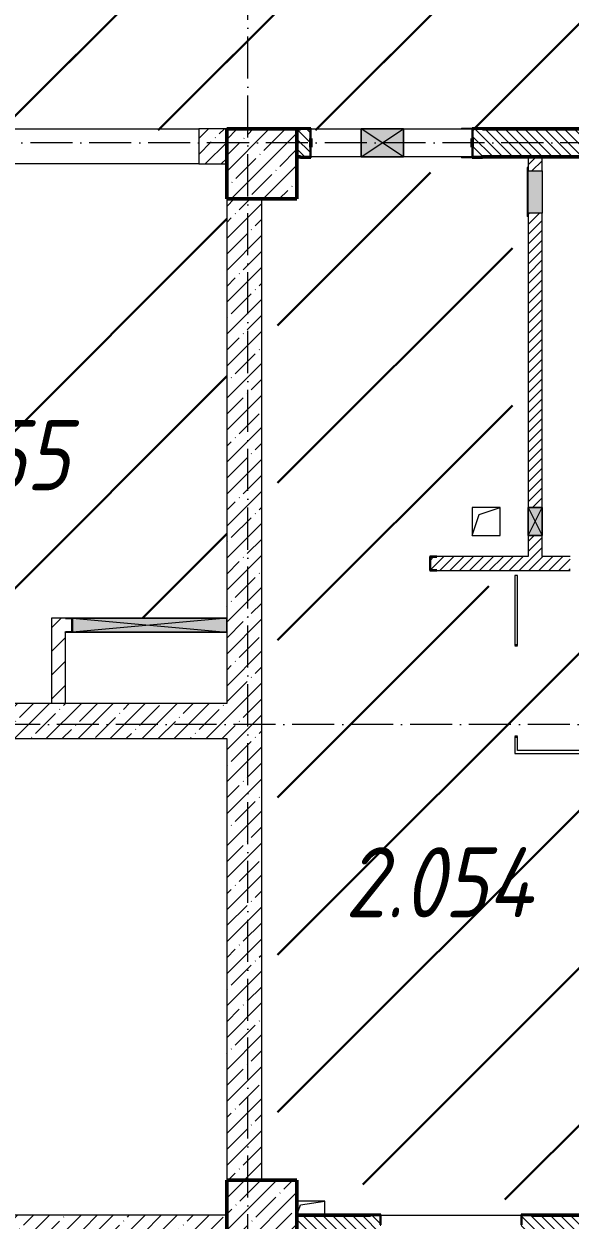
# Model space of a CAD drawing. Header units: millimetres. Extents: x -17017 to 628417, y -109036 to 199237.
# Drawn here: x 47112 to 51010, y 62010 to 70544 of the extents above; entities that cross this region are included whole.
import ezdxf

# ---------------------------------------------------------------- set-up
doc = ezdxf.new("R2010")
doc.units = ezdxf.units.MM
doc.linetypes.add('50_200_ШТРИХ_1Т_ш5_п1_п1_', pattern=[700, 500, -100, 0, -100])
for name, color, linetype, lineweight in [('3.1) ЖБ окна 1.2 м', 102, 'Continuous', 30), ('A-DETL-GENF-OTLN', 7, 'Continuous', 9), ('A-DOOR-OPNG-MCUT', 7, 'Continuous', 35), ('A-GENM-____-MCUT', 7, 'Continuous', 25), ('A-GENM-____-OTLN', 7, 'Continuous', 9), ('A-GENM-____-OTLN-1', 7, 'Continuous', 25), ('A-GLAZ-____-OTLN', 7, 'Continuous', 9), ('A-WALL-____-MCUT-1', 7, 'Continuous', 9), ('A-WALL-____-MCUT-2', 7, 'Continuous', 50), ('A-WALL-____-OTLN', 7, 'Continuous', 9), ('A-WALL-____-PATT-1', 7, 'Continuous', 9), ('A-WALL-FNSH-MCUT-1', 7, 'Continuous', 9), ('I-WALL-____-OTLN', 7, 'Continuous', 9), ('S-COLS-____-MCUT', 7, 'Continuous', 50), ('S-COLS-____-OTLN', 7, 'Continuous', 9), ('S-GRID-____-OTLN-1', 7, '50_200_ШТРИХ_1Т_ш5_п1_п1_', 9), ('Марки помещений', 7, 'Continuous', 9), ('стяжа', 7, 'Continuous', 30)]:
    doc.layers.add(name, color=color, linetype=linetype, lineweight=lineweight)
doc.layers.add('A-DOOR-____-OTLN-1', color=7, linetype='Continuous', lineweight=9, true_color=0xffffff)
doc.layers.add('A-GLAZ-____-OTLN-1', color=7, linetype='Continuous', lineweight=9, true_color=0xc0c0c0)
doc.styles.add('ISOCPEUR_I_3', font='isocpeui.ttf', dxfattribs={"width": 0.85, "height": 2.2})
pattern_1 = [(45, (50979.8, 168109.95), (-561.266, 561.266), [])]
pattern_2 = [(45, (43259.71, 63713.66), (-114.0493, 114.0493), []), (45, (43373.76, 63713.66), (-114.0493, 114.0493), [201.612, -40.322, 3.353, -36.97])]
pattern_3 = [(135, (43259.71, 63713.66), (-35.35534, -35.35534), [])]
pattern_4 = [(45, (43259.71, 63713.66), (-84.8528, 84.8528), [])]
pattern_5 = [(45, (43259.71, 63713.66), (-35.35534, 35.35534), [])]

# ---------------------------------------------------------------- blocks, each defined once
blk = doc.blocks.new('BSC_Колонна _Прямоугольная - 500х500-V83-АР1_План отверстий 2 этажа в осях 1-64_А-ГГ')
at = {"layer": 'S-COLS-____-OTLN'}
h = blk.add_hatch(dxfattribs=at)
h.set_pattern_fill('FP_112', color=256, style=0, pattern_type=2)
h.set_pattern_definition([(45, (-5550, -5831.04), (-114.0493, 114.0493), []), (45, (-5435.95, -5831.04), (-114.0493, 114.0493), [201.613, -40.323, 3.353, -36.97])])
h.paths.add_polyline_path([(-250, -250), (250, -250), (250, 250), (-250, 250)], flags=0)
at = {"layer": 'S-COLS-____-MCUT'}
for p, q in [((250, 250), (-250, 250)), ((-250, 250), (-250, -250)), ((250, -250), (250, 250)), ((-250, -250), (250, -250))]:
    blk.add_line(p, q, dxfattribs=at)
blk = doc.blocks.new('BSC_Колонна _Прямоугольная - 500х500-V84-АР1_План отверстий 2 этажа в осях 1-64_А-ГГ')
at = {"layer": 'S-COLS-____-OTLN'}
h = blk.add_hatch(dxfattribs=at)
h.set_pattern_fill('FP_113', color=256, style=0, pattern_type=2)
h.set_pattern_definition([(45, (-5550, 1668.96), (-114.0493, 114.0493), []), (45, (-5435.95, 1668.96), (-114.0493, 114.0493), [201.613, -40.323, 3.353, -36.97])])
h.paths.add_polyline_path([(-250, -250), (250, -250), (250, 250), (-250, 250)], flags=0)
at = {"layer": 'S-COLS-____-MCUT'}
for p, q in [((250, 250), (-250, 250)), ((-250, 250), (-250, -250)), ((250, -250), (250, 250)), ((-250, -250), (250, -250))]:
    blk.add_line(p, q, dxfattribs=at)
blk = doc.blocks.new('DOR_ДУ_распашная__1Ст_Прямоугольная_ШЕР - Вн_650х2100h_Кабинки С_у-19996353-АР1_План отверстий 2 этажа в осях 1-64_А-ГГ')
at = {"layer": 'A-DOOR-OPNG-MCUT'}
for p, q in [((-325, 10), (-325, -10)), ((325, -10), (325, 10))]:
    blk.add_line(p, q, dxfattribs=at)
blk = doc.blocks.new('Фахверк_СКБ_Уголок - 250_2700-27497298-АР1_План отверстий 2 этажа в осях 1-64_А-ГГ')
at = {"layer": 'A-GENM-____-MCUT'}
for p, q in [((200, 181), (125, 181)), ((125, 181), (125, 106)), ((131, 106), (131, 175)), ((131, 175), (200, 175)), ((200, 175), (200, 181)), ((125, 106), (131, 106)), ((131, -6), (125, -6)), ((125, -6), (125, -81)), ((125, -81), (200, -81)), ((131, -75), (131, -6)), ((200, -75), (131, -75)), ((200, -81), (200, -75))]:
    blk.add_line(p, q, dxfattribs=at)
blk = doc.blocks.new('154_Стойка_СКБ_Уголок - СМ-2180_200-28268025-АР1_План отверстий 2 этажа в осях 1-64_А-ГГ')
at = {"layer": 'A-GENM-____-MCUT'}
for p, q in [((125, 156), (125, 81)), ((200, 156), (125, 156)), ((131, 81), (131, 150)), ((131, 150), (200, 150)), ((200, 150), (200, 156)), ((125, 81), (131, 81)), ((131, 19), (125, 19)), ((125, 19), (125, -56)), ((131, -50), (131, 19)), ((125, -56), (200, -56)), ((200, -50), (131, -50)), ((200, -56), (200, -50))]:
    blk.add_line(p, q, dxfattribs=at)
blk = doc.blocks.new('Стойка_Влож_Уголок_Опорный - Уголок-28213941-АР1_План отверстий 2 этажа в осях 1-64_А-ГГ')
at = {"layer": 'A-GENM-____-OTLN'}
for p, q in [((-212, -6), (-212, 0)), ((0, 0), (0, -6)), ((-212, -75), (-212, -6)), ((-212, -6), (-206, -6)), ((-212, -75), (-206, -75)), ((-6, -6), (0, -6)), ((-6, -75), (0, -75)), ((0, -6), (0, -75))]:
    blk.add_line(p, q, dxfattribs=at)
blk = doc.blocks.new('Фахверк_СКБ_Уголок - 200_3550_зеркало-28264001-АР1_План отверстий 2 этажа в осях 1-64_А-ГГ')
at = {"layer": 'A-GENM-____-MCUT'}
for p, q in [((200, 156), (125, 156)), ((125, 156), (125, 81)), ((131, 81), (131, 150)), ((131, 150), (200, 150)), ((200, 150), (200, 156)), ((125, 81), (131, 81)), ((131, 19), (125, 19)), ((125, 19), (125, -56)), ((131, -50), (131, 19)), ((125, -56), (200, -56)), ((200, -50), (131, -50)), ((200, -56), (200, -50))]:
    blk.add_line(p, q, dxfattribs=at)
blk = doc.blocks.new('154_Фахверк_СКБ_Швеллер - Тип_100_3960-28331862-АР1_План отверстий 2 этажа в осях 1-64_А-ГГ')
at = {"layer": 'A-GENM-____-MCUT'}
for p, q in [((175, 50), (125, 50)), ((125, 50), (125, -50)), ((128, 47), (175, 47)), ((128, -47), (128, 47)), ((175, 47), (175, 50)), ((125, -50), (175, -50)), ((175, -47), (128, -47)), ((175, -50), (175, -47))]:
    blk.add_line(p, q, dxfattribs=at)
blk = doc.blocks.new('AR_Отверстие Ниша - Лючок-32404312-АР1_План отверстий 2 этажа в осях 1-64_А-ГГ')
at = {"layer": 'A-GLAZ-____-OTLN'}
blk.add_hatch(color=256, dxfattribs=at).paths.add_polyline_path([(-150, -50), (150, -50), (150, 50), (-150, 50)], flags=0)
for p, q in [((-150, 50), (150, 50)), ((-150, -50), (-150, 50)), ((150, 50), (150, -50)), ((150, -50), (-150, -50))]:
    blk.add_line(p, q, dxfattribs=at)
blk = doc.blocks.new('Л_Общий_Лючок - Лючок-29683929-АР1_План отверстий 2 этажа в осях 1-64_А-ГГ')
at = {"layer": 'A-GLAZ-____-OTLN-1'}
blk.add_hatch(color=256, dxfattribs=at).paths.add_polyline_path([(324, -6), (324, 0), (-24, 0), (-24, -6), (300, -6)], flags=0)
at = {"layer": 'A-GLAZ-____-OTLN'}
for p, q in [((-24, 0), (-24, -6)), ((324, 0), (324, -6)), ((-24, -6), (324, -6))]:
    blk.add_line(p, q, dxfattribs=at)
blk = doc.blocks.new('AR_Отверстие прямоугольное _в стене_ - AR_Отверстие прямоугольное _в стене__ВК-32402434-АР1_План отверстий 2 этажа в осях 1-64_А-ГГ')
at = {"layer": 'A-GLAZ-____-OTLN'}
blk.add_hatch(color=256, dxfattribs=at).paths.add_polyline_path([(-100, -50), (100, -50), (100, 50), (-100, 50)], flags=0)
at = {"layer": 'A-DETL-GENF-OTLN'}
for p, q in [((-100, -50), (-100, 50)), ((-100, 50), (100, 50)), ((100, 50), (-100, -50)), ((-100, 50), (100, -50)), ((100, 50), (-100, 50)), ((-100, 50), (-100, -50)), ((100, 50), (100, -50)), ((100, -50), (100, 50)), ((100, -50), (-100, -50)), ((-100, -50), (100, -50))]:
    blk.add_line(p, q, dxfattribs=at)
blk = doc.blocks.new('AR_Отверстие прямоугольное _в плите_ - AR_Отверстие прямоугольное _в плите_-30459207-АР1_План отверстий 2 этажа в осях 1-64_А-ГГ')
at = {"layer": 'A-GENM-____-OTLN'}
for p, q in [((100, 100), (-100, 100)), ((-100, 100), (-100, -100)), ((-50, 50), (100, 100)), ((100, -100), (100, 100)), ((-100, -100), (-50, 50)), ((-100, -100), (100, -100))]:
    blk.add_line(p, q, dxfattribs=at)
blk = doc.blocks.new('AR_Отверстие прямоугольное _в плите_ - AR_Отверстие прямоугольное _в плите_-30510746-АР1_План отверстий 2 этажа в осях 1-64_А-ГГ')
at = {"layer": 'A-GENM-____-OTLN'}
for p, q in [((100, 50), (-100, 50)), ((-100, -50), (-75, 25)), ((-75, 25), (100, 50)), ((100, -50), (100, 50))]:
    blk.add_line(p, q, dxfattribs=at)
blk = doc.blocks.new('AR_Отверстие прямоугольное _в стене_ - AR_Отверстие прямоугольное _в стене__ОВ-36901919-АР1_План отверстий 2 этажа в осях 1-64_А-ГГ')
at = {"layer": 'A-GLAZ-____-OTLN'}
blk.add_hatch(color=256, dxfattribs=at).paths.add_polyline_path([(-550, -50), (550, -50), (550, 50), (-550, 50)], flags=0)
at = {"layer": 'A-DETL-GENF-OTLN'}
for p, q in [((-550, -50), (-550, 50)), ((-550, 50), (550, 50)), ((550, 50), (-550, -50)), ((-550, 50), (550, -50)), ((550, 50), (-550, 50)), ((-550, 50), (-550, -50)), ((550, 50), (550, -50)), ((550, -50), (550, 50)), ((550, -50), (-550, -50)), ((-550, -50), (550, -50))]:
    blk.add_line(p, q, dxfattribs=at)
blk = doc.blocks.new('AR_Отверстие прямоугольное _в стене__БезПР - AR_Отверстие прямоугольное _в стене__БезПР-36428349-АР1_План отверстий 2 этажа в осях 1-64_А-ГГ')
at = {"layer": 'A-GLAZ-____-OTLN'}
blk.add_hatch(color=256, dxfattribs=at).paths.add_polyline_path([(-150, 100), (-150, -100), (150, -100), (150, 100)], flags=0)
at = {"layer": 'A-DETL-GENF-OTLN'}
for p, q in [((-150, -100), (-150, 100)), ((-150, 100), (150, 100)), ((150, 100), (-150, -100)), ((-150, 100), (150, -100)), ((150, 100), (-150, 100)), ((-150, 100), (-150, -100)), ((150, 100), (150, -100)), ((150, -100), (150, 100)), ((150, -100), (-150, -100)), ((-150, -100), (150, -100))]:
    blk.add_line(p, q, dxfattribs=at)
at = {"layer": 'A-GLAZ-____-OTLN'}
blk.add_line((150, 100), (-150, 100), dxfattribs=at)
blk = doc.blocks.new('154_Фахверк_СКБ_Швеллер - Тип_100_3960-V200-АР1_План отверстий 2 этажа в осях 1-64_А-ГГ')
at = {"layer": 'A-GENM-____-MCUT'}
for p, q in [((125, 50), (175, 50)), ((128, 47), (128, -47)), ((175, 47), (128, 47)), ((175, 50), (175, 47)), ((175, -50), (125, -50)), ((128, -47), (175, -47)), ((175, -47), (175, -50))]:
    blk.add_line(p, q, dxfattribs=at)
blk = doc.blocks.new('2этаж')
at = {"layer": 'S-GRID-____-OTLN-1', "color": 251, "ltscale": 0.6, "true_color": 0x636466}
for p, q in [((-10141.7, 454533.3), (-10141.7, 508896.9)), ((74727.1, 464997), (-20260.4, 464997)), ((88359, 460847), (-20260.4, 460847))]:
    blk.add_line(p, q, dxfattribs=at)

msp = doc.modelspace()

# ---------------------------------------------------------------- hatches: boundary and pattern name
at = {"layer": 'A-WALL-____-PATT-1'}
h = msp.add_hatch(dxfattribs=at)
h.set_pattern_fill('FP_25', color=256, style=0, pattern_type=2)
h.set_pattern_definition(pattern_2)
h.paths.add_polyline_path([(48559.7, 69544.7), (48559.7, 69794.7), (48359.7, 69794.7), (48359.7, 69544.7)], flags=0)
h.paths.add_polyline_path([(46209.7, 69544.7), (46759.7, 69544.7), (46759.7, 69794.7), (46209.7, 69794.7)], flags=0)
h = msp.add_hatch(dxfattribs=at)
h.set_pattern_fill('FP_6', color=256, style=0, pattern_type=2)
h.set_pattern_definition(pattern_3)
h.paths.add_polyline_path([(53134.7, 69594.7), (53659.7, 69594.7), (53659.7, 69794.7), (53065.7, 69794.7), (53065.7, 69725.7), (53059.7, 69725.7), (53059.7, 69663.7), (53065.7, 69663.7), (53065.7, 69594.7)], flags=0)
h.paths.add_polyline_path([(51903.7, 69594.7), (51903.7, 69663.7), (51909.7, 69663.7), (51909.7, 69725.7), (51903.7, 69725.7), (51903.7, 69794.7), (50315.7, 69794), (50315.7, 69725.7), (50309.7, 69725.7), (50309.7, 69663.7), (50315.7, 69663.7), (50315.9, 69594.7), (51834.7, 69594.7)], flags=0)
h.paths.add_polyline_path([(49153.7, 69594.7), (49153.7, 69663.7), (49159.7, 69663.7), (49159.7, 69725.7), (49153.7, 69725.7), (49153.7, 69794.7), (49059.7, 69794.7), (49059.7, 69594.7), (49084.7, 69594.7)], flags=0)
h = msp.add_hatch(dxfattribs=at)
h.set_pattern_fill('FP_5', color=256, style=0, pattern_type=2)
h.set_pattern_definition(pattern_5)
h.paths.add_polyline_path([(50809.7, 66744.7), (50809.7, 66894.7), (50709.7, 66894.7), (50709.7, 66744.7)], flags=0)
h.paths.add_polyline_path([(50709.7, 67094.7), (50809.7, 67094.7), (50809.7, 69194.7), (50709.7, 69194.7), (50709.7, 67889.5)], flags=0)
h.paths.add_polyline_path([(50709.7, 69494.7), (50809.7, 69494.7), (50809.7, 69594.7), (50709.7, 69594.7)], flags=0)
h = msp.add_hatch(dxfattribs=at)
h.set_pattern_fill('FP_25', color=256, style=0, pattern_type=2)
h.set_pattern_definition(pattern_2)
h.paths.add_polyline_path([(48809.7, 65694.7), (48809.7, 69294.7), (48559.7, 69294.7), (48559.7, 65694.7)], flags=0)
h = msp.add_hatch(dxfattribs=at)
h.set_pattern_fill('FP_5', color=256, style=0, pattern_type=2)
h.set_pattern_definition(pattern_5)
h.paths.add_polyline_path([(51009.7, 66644.7), (51009.7, 66744.7), (50059.7, 66744.7), (50059.7, 66741.7), (50012.7, 66741.7), (50012.7, 66647.7), (50059.7, 66647.7), (50059.7, 66644.7), (50315.9, 66644.7)], flags=0)
h = msp.add_hatch(dxfattribs=at)
h.set_pattern_fill('FP_4', color=256, style=0, pattern_type=2)
h.set_pattern_definition(pattern_4)
h.paths.add_polyline_path([(47309.7, 66204.7), (47409.7, 66204.7), (47409.7, 66207.7), (47456.7, 66208.8), (47456.7, 66301.7), (47409.7, 66301.7), (47409.7, 66304.7), (47309.7, 66304.7), (47309.7, 66207.7)], flags=0)
h = msp.add_hatch(dxfattribs=at)
h.set_pattern_fill('FP_4', color=256, style=0, pattern_type=2)
h.set_pattern_definition(pattern_4)
h.paths.add_polyline_path([(47409.7, 65694.7), (47409.7, 66204.7), (47309.7, 66204.7), (47309.7, 65694.7)], flags=0)
h = msp.add_hatch(dxfattribs=at)
h.set_pattern_fill('FP_25', color=256, style=0, pattern_type=2)
h.set_pattern_definition(pattern_2)
h.paths.add_polyline_path([(48809.7, 65444.7), (48809.7, 65694.7), (43359.7, 65694.7), (43359.7, 65444.7), (48559.7, 65444.7)], flags=0)
h = msp.add_hatch(dxfattribs=at)
h.set_pattern_fill('FP_25', color=256, style=0, pattern_type=2)
h.set_pattern_definition(pattern_2)
h.paths.add_polyline_path([(48809.7, 62294.7), (48809.7, 65444.7), (48559.7, 65444.7), (48559.7, 62294.7)], flags=0)
h = msp.add_hatch(dxfattribs=at)
h.set_pattern_fill('FP_25', color=256, style=0, pattern_type=2)
h.set_pattern_definition(pattern_2)
h.paths.add_polyline_path([(48559.7, 61794.7), (48559.7, 62044.7), (41059.7, 62044.7), (41059.7, 61794.7), (48548.4, 61794.7)], flags=0)
h = msp.add_hatch(dxfattribs=at)
h.set_pattern_fill('FP_6', color=256, style=0, pattern_type=2)
h.set_pattern_definition(pattern_3)
h.paths.add_polyline_path([(53659.7, 61794.7), (53659.7, 62044.7), (50665.7, 62044.7), (50665.7, 61975.7), (50659.7, 61975.7), (50659.7, 61863.7), (50665.7, 61863.7), (50665.7, 61794.7), (52083.3, 61794.7)], flags=0)
h.paths.add_polyline_path([(49584.7, 61794.7), (49653.7, 61794.7), (49653.7, 61863.7), (49659.7, 61863.7), (49659.7, 61975.7), (49653.7, 61975.7), (49653.7, 62044.7), (49059.7, 62044.7), (49059.7, 61794.7)], flags=0)
at = {"layer": 'стяжа'}
h = msp.add_hatch(dxfattribs=at)
h.set_pattern_fill('ANSI31', color=5, scale=250)
h.set_pattern_definition(pattern_1)
h.paths.add_polyline_path([(81815.4, 72894.7), (40941.8, 72894.7), (40941.8, 69784.7), (81815.4, 69784.7)])
h.paths.add_polyline_path([(58159.7, 69194.7), (72559.7, 69194.7), (72559.7, 62394.7), (58159.7, 62394.7)])
h.paths.add_polyline_path([(72559.7, 68944.7), (124367.1, 68944.7), (124367.1, 62044.5), (72559.7, 62044.5)])
h = msp.add_hatch(dxfattribs=at)
h.set_pattern_fill('ANSI31', color=5, scale=250)
h.set_pattern_definition(pattern_1)
h.paths.add_polyline_path([(124367.1, 62044.5), (72559.7, 62044.5), (58159.7, 62394.7), (58159.7, 69784.7), (40941.8, 69784.7), (40941.8, 72894.7), (81815.4, 72894.7), (81815.4, 68944.7), (124367.1, 68944.7)])
h.paths.add_polyline_path([(63559.7, 62272.2), (63571.7, 62272.2), (63571.7, 62297.2), (63559.7, 62297.2)], flags=16)
h.paths.add_polyline_path([(63559.7, 68994.7), (63559.7, 67794.7), (63559.7, 66458.5, -2.052883), (63590.7, 66482.8, -0.372712), (63459.7, 66511.7), (63459.7, 67748.7), (63563.9, 68994.7)], flags=0)
h.paths.add_polyline_path([(64891.7, 69502.1, -0.625627), (65009.7, 69744.7), (64891.7, 69774.2)], flags=16)
h.paths.add_polyline_path([(64771.7, 69694.7), (64671.7, 69694.7), (64671.7, 69394.7), (64771.7, 69394.7)], flags=16)
h.paths.add_polyline_path([(64980.4, 69206.7, -1), (65029, 69194.7), (65209.7, 69194.7), (65209.7, 69206.7)], flags=16)
h.paths.add_polyline_path([(64559.7, 69906.7), (64771.7, 69906.7), (64891.7, 70047.4), (64559.7, 70047.4)], flags=16)
h.paths.add_polyline_path([(43109.7, 69906.7), (46549.7, 69910.7), (43109.7, 69910.7), (43102.8, 69906.7)], flags=16)
h.paths.add_polyline_path([(41309.7, 70586.7), (41309.7, 70044.7), (41421.7, 69906.7), (41421.7, 70586.7)], flags=16)
h.paths.add_polyline_path([(41059.7, 70494.7), (41289.7, 70044.7), (41289.7, 70474.7), (41090.5, 71908, -0.526622), (41059.7, 71880.6)], flags=16)
h.paths.add_polyline_path([(72671.7, 72682.7), (72059.7, 72682.7), (71947.7, 72582.7), (72671.7, 72582.7)], flags=16)
h.paths.add_polyline_path([(79659.7, 69806.7), (79659.7, 69794.7), (81059.7, 69794.7), (81122.7, 69806.7)], flags=16)
h.paths.add_polyline_path([(66491.7, 69354.7), (66491.7, 68994.7), (65559.7, 68994.7), (65247.7, 68994.7), (65247.7, 70047.4), (65559.7, 70047.4), (65559.7, 69806.7), (66984.7, 69806.7), (66984.7, 69354.7)], flags=16)
h.paths.add_polyline_path([(65359.7, 69806.7), (65347.7, 69806.7), (65347.7, 69794.7), (65359.7, 69194.7)], flags=0)
h.paths.add_polyline_path([(64659.7, 69194.7), (65359.7, 69194.7), (65709.7, 69594.7), (65559.7, 69594.7)], flags=16)
h.paths.add_polyline_path([(66588.2, 69582.7, -1), (66539.6, 69594.7), (66271.7, 69594.7), (66271.7, 69582.7)], flags=0)
h.paths.add_polyline_path([(66259.7, 69794.7), (66259.7, 68994.7), (66159.7, 68994.7), (66159.7, 69094.7), (66159.7, 69794.7)], flags=0)
h.paths.add_polyline_path([(69047.7, 69194.7), (69059.7, 69194.7), (69059.7, 69294.7), (69047.7, 69582.7)], flags=16)
h.paths.add_polyline_path([(72159.7, 69044.7), (73459.7, 69044.7), (73459.7, 69594.7), (72659.7, 69594.7), (72159.7, 69621)], flags=0)
h.paths.add_polyline_path([(68734.7, 69794.7), (68734.7, 69594.7), (69059.7, 69594.7), (69059.7, 69794.7)], flags=16)
h.paths.add_polyline_path([(69559.7, 69294.7), (72159.7, 69294.7), (72159.7, 68944.7), (73559.7, 68944.7), (73559.7, 69594.7), (73459.7, 69594.7), (73434.7, 69594.7), (72613.2, 69806.7), (73359.7, 69806.7), (74359.7, 69806.7), (75984.7, 69806.7), (75984.7, 69594.7), (75959.7, 69594.7), (75959.7, 68944.7), (74559.7, 68944.7), (74459.7, 68944.7), (72059.7, 68944.7)], flags=16)
h.paths.add_polyline_path([(69559.7, 69594.7), (72059.7, 69594.7), (72059.7, 69794.7), (69559.7, 69794.7)], flags=16)
h.paths.add_polyline_path([(41421.7, 72832.7), (41421.7, 72582.7), (41059.7, 72582.7), (41059.7, 72832.7), (68947.7, 72832.7), (69559.7, 72682.7), (69559.7, 72832.7), (71947.7, 72832.7), (72559.7, 72694.7), (71947.7, 72694.7), (71947.7, 72832.7), (70007.7, 72832.7), (70007.7, 72582.7), (68947.7, 72582.7)], flags=16)
h.paths.add_polyline_path([(62459.7, 69794.7), (62459.7, 69594.7), (63059.7, 69594.7), (62359.7, 69775.3), (62359.7, 69594.7), (62459.7, 69594.7), (63059.7, 69794.7)], flags=16)
h.paths.add_polyline_path([(62359.7, 69194.7), (62359.7, 69294.7), (63359.7, 69294.7), (63359.7, 69194.7), (63359.7, 68982.7), (63347.7, 68982.7)], flags=16)
h.paths.add_polyline_path([(70954.1, 66230.8, -1), (70474.1, 66230.8, -1)], flags=0)
h.paths.add_polyline_path([(71749.3, 70937.2, -1), (72229.3, 70937.2, -1)], flags=16)
h.paths.add_polyline_path([(73359.7, 69794.7), (74359.7, 69794.7), (74559.7, 69794.7), (74559.7, 69044.7), (74459.7, 68944.7), (74459.7, 69594.7), (73659.7, 69594.7), (72659.7, 69794.7)], flags=0)
h.paths.add_polyline_path([(77947.7, 72832.7), (78559.7, 72694.7), (78559.7, 72832.7), (80947.7, 72832.7), (81694.8, 72694.7), (81759.7, 72694.7), (81759.7, 72582.7), (80947.7, 72582.7), (79007.7, 72832.7), (79007.7, 72582.7), (77947.7, 72582.7), (72671.7, 72832.7)], flags=16)
h.paths.add_polyline_path([(61929.2, 67707.5, -1), (61449.2, 67707.5, -1)], flags=0)
h.paths.add_polyline_path([(70059.7, 62294.7), (69559.7, 62294.7), (69559.7, 62269.7), (70034.7, 62269.7)], flags=16)
h.paths.add_polyline_path([(72057.2, 62369.7), (72534.7, 62369.7), (72559.7, 62394.7), (72057.2, 62394.7)], flags=16)
h.paths.add_polyline_path([(72571.7, 62056.7), (72571.7, 62314.7), (72559.7, 62314.7), (72559.7, 62294.7)], flags=16)
h.paths.add_polyline_path([(73259.7, 62056.7), (75059.7, 62056.7), (76259.7, 62056.7), (78047.7, 62056.7), (78524.4, 62372.2), (78082.2, 62372.2), (78082.2, 62044.7), (76259.7, 62044.7), (75134.7, 62044.7), (73259.7, 62044.7), (72571.7, 62056.7)], flags=16)
h.paths.add_polyline_path([(77759.7, 69594.7), (78059.7, 69594.7), (78059.7, 69794.7), (77759.7, 69794.7)], flags=16)
h.paths.add_polyline_path([(77659.7, 68894.7), (78059.7, 68894.7), (78059.7, 68994.7), (77759.7, 68994.7)], flags=16)
h.paths.add_polyline_path([(77659.7, 68994.7), (77659.7, 68882.7), (77647.7, 68882.7), (77647.7, 69794.7), (77659.7, 69794.7)], flags=16)
h.paths.add_polyline_path([(81459.7, 68894.7), (81559.7, 68894.7), (81559.7, 68994.7), (81459.7, 68994.7)], flags=0)
h.paths.add_polyline_path([(78159.7, 69594.7), (81459.7, 69594.7), (81459.7, 68894.7), (81571.7, 68882.7), (81571.7, 68894.7), (79659.7, 68894.7), (78059.7, 68894.7), (78059.7, 68994.7), (78159.7, 68994.7)], flags=16)
h.paths.add_polyline_path([(79559.7, 69794.7), (79559.7, 69594.7), (79659.7, 69594.7), (81059.7, 69794.7)], flags=16)
h.paths.add_polyline_path([(81047.7, 62044.7), (81059.7, 62044.7), (81107.8, 62056.7), (81047.7, 62056.7)], flags=16)
h.paths.add_polyline_path([(79259.7, 62056.7), (81047.7, 62044.7), (79259.7, 62044.7), (78571.7, 62056.7)], flags=16)
h.paths.add_polyline_path([(78562.2, 62294.7), (78537.2, 62294.7), (78537.2, 62372.2), (78562.2, 62397.2)], flags=16)
h.paths.add_polyline_path([(51634.7, 69906.7), (48559.7, 69906.7), (48359.7, 69794.7), (48559.7, 69794.7)], flags=16)
h.paths.add_polyline_path([(53659.7, 69794.7), (53134.7, 69794.7), (51634.7, 69906.7), (53334.7, 69906.7)], flags=16)
h.paths.add_polyline_path([(84284.7, 62269.7), (84259.7, 62294.7), (84259.7, 62050.7), (84284.7, 62050.7)], flags=0)
h.paths.add_polyline_path([(82459.7, 62044.7), (84259.7, 62044.7), (85109.7, 62304.2), (84609.7, 62304.2), (84609.7, 62294.7), (84259.7, 62294.7)], flags=16)
h.paths.add_polyline_path([(82434.7, 62269.7), (82459.7, 62294.7), (82109.7, 62294.7), (82109.7, 62269.7)], flags=16)
h.paths.add_polyline_path([(87959.7, 62297.2), (87959.7, 65719.7), (87759.9, 62297.2)], flags=16)
h.paths.add_polyline_path([(88462.2, 62272.2), (88462.2, 62306.7), (88109.7, 62306.7), (88109.7, 62272.2)], flags=16)
h.paths.add_polyline_path([(85447.2, 62050.7), (85459.7, 62050.7), (85459.7, 62056.7), (85447.2, 62056.7)], flags=16)
h.paths.add_polyline_path([(87597.7, 62306.7), (87959.7, 65719.7), (87959.7, 62044.7), (87334.7, 62044.7), (85459.7, 62044.7), (85434.7, 62062.6), (85434.7, 62056.7), (87259.7, 62056.7), (87597.7, 62229.9)], flags=16)
h.paths.add_polyline_path([(48559.7, 69906.7), (46559.7, 69906.7), (46209.7, 69794.7), (46759.7, 69794.7)], flags=16)
h.paths.add_polyline_path([(87259.7, 62056.7), (87597.7, 62056.7), (87609.7, 62044.7), (87334.7, 62044.7)], flags=0)
h.paths.add_polyline_path([(102259.7, 62156.7), (97549.7, 62156.7), (97469.4, 62056.7), (102259.7, 62056.7), (102259.7, 62056.7)], flags=16)
h.paths.add_polyline_path([(96259.7, 62056.7), (96279.7, 62056.7), (96279.7, 62156.7), (96259.7, 62156.7)], flags=16)
h.paths.add_polyline_path([(90259.7, 62056.7), (91459.7, 62056.7), (93257.2, 62056.7), (93257.2, 62306.7), (93747.7, 62306.7), (93759.7, 62309.2), (93759.7, 67669.7), (93759.7, 68894.7), (94071.7, 68950.6), (94071.7, 62406.7), (94221.7, 62406.7), (96329.6, 62044.7), (94071.7, 62044.7), (94071.7, 62272.2), (93282.2, 62272.2), (93282.2, 62044.7), (91459.7, 62044.7), (90334.7, 62044.7), (88465.7, 62044.7), (88465.7, 62056.7)], flags=16)
h.paths.add_polyline_path([(93259.7, 62044.7), (93259.7, 62056.7), (93257.2, 62056.7), (91459.7, 62044.7)], flags=0)
h.paths.add_polyline_path([(91207.1, 64177.4, -1), (91687.1, 64177.4, -1)], flags=16)
h.paths.add_polyline_path([(93759.7, 62297.2), (93609.7, 62297.2), (93609.7, 62294.7), (93759.7, 62294.7)], flags=0)
h.paths.add_polyline_path([(96259.7, 62044.7), (97005.9, 62274.7), (96279.7, 62274.7), (96149.7, 62258.3), (96149.7, 62044.7)], flags=16)
h.paths.add_polyline_path([(96149.7, 62406.7), (97549.7, 62406.7), (97549.7, 62156.7), (97459.7, 62050.7), (97459.7, 62056.7), (97439.7, 62056.7), (96562.5, 62294.7), (96259.7, 62294.7)], flags=16)
h.paths.add_polyline_path([(115231, 62406.7), (114979.7, 62306.7), (115671.7, 62306.7), (115791, 62406.7)], flags=16)
h.paths.add_polyline_path([(105259.7, 62056.7), (105279.7, 62056.7), (105279.7, 62156.7), (105259.7, 62156.7)], flags=0)
h.paths.add_polyline_path([(105259.7, 62056.7), (106000.9, 62274.7), (105279.7, 62274.7), (105149.7, 62258.3), (105149.7, 62056.7)], flags=0)
h.paths.add_polyline_path([(102279.7, 62056.7), (102259.7, 62056.7), (102259.7, 62050.7), (102279.7, 62050.7)], flags=16)
h.paths.add_polyline_path([(102159.7, 62306.7), (103219.7, 62306.7), (103219.7, 62056.7), (103459.7, 62056.7), (105259.7, 62044.7), (103459.7, 62044.7), (103121.7, 62056.7), (103121.7, 62306.7), (102609.7, 62306.7), (102609.7, 62044.7), (102334.7, 62044.7), (102274.9, 62294.7), (102159.7, 62294.7)], flags=16)
h.paths.add_polyline_path([(102681.1, 64475.4, -1), (103161.1, 64475.4, -1)], flags=16)
h.paths.add_polyline_path([(105149.7, 62406.7), (106549.7, 62406.7), (111169.7, 62156.7), (111169.7, 62406.7), (112209.7, 62406.7), (113674, 62156.7), (114151.7, 62156.7), (114151.7, 62406.7), (114911.7, 62406.7), (114979.7, 62394.7), (114979.7, 62306.7), (114979.7, 62044.7), (114334.7, 62044.7), (112459.7, 62044.7), (112121.7, 62056.7), (112121.7, 62306.7), (111609.7, 62306.7), (111609.7, 62044.7), (109459.7, 62044.7), (108334.7, 62044.7), (106459.7, 62044.7), (105555, 62294.7), (105259.7, 62294.7)], flags=16)
h.paths.add_polyline_path([(106439.7, 62056.7), (106439.7, 62050.7), (106459.7, 62050.7), (106459.7, 62056.7)], flags=16)
h.paths.add_polyline_path([(108259.7, 62056.7), (109459.7, 62056.7), (111259.7, 62056.7), (111259.7, 62294.7), (111609.7, 62294.7), (111609.7, 62044.7), (111334.7, 62044.7), (109459.7, 62044.7), (108334.7, 62044.7), (106459.7, 62056.7)], flags=16)
h.paths.add_polyline_path([(114911.7, 62506.7), (114911.7, 62374.7), (114959.7, 62374.7), (115231.7, 62506.7)], flags=16)
h.paths.add_polyline_path([(114279.7, 62056.7), (114259.7, 62056.7), (114259.7, 62050.7), (114279.7, 62050.7)], flags=0)
h.paths.add_polyline_path([(114259.7, 62044.7), (114786.4, 62274.7), (114279.7, 62274.7), (112459.7, 62044.7)], flags=16)
h.paths.add_polyline_path([(118047.7, 62406.7), (118047.7, 62306.7), (118659.7, 62306.7), (118771.7, 62406.7)], flags=16)
h.paths.add_polyline_path([(115659.7, 62056.7), (115671.7, 62056.7), (118147.7, 62056.7), (118159.7, 62044.7), (115659.7, 62044.7)], flags=16)
h.paths.add_polyline_path([(123559.7, 62294.7), (124159.7, 62294.7), (124159.7, 62414.7), (123559.7, 62414.7)], flags=16)
h.paths.add_polyline_path([(123534.7, 62044.7), (118671.7, 62044.7), (118671.7, 62156.7), (123559.7, 62156.7), (123659.7, 62176.4), (123659.7, 62274.7), (124159.7, 62274.7), (124159.7, 62044.7)], flags=16)
h.paths.add_polyline_path([(118671.7, 62056.7), (123459.7, 62056.7), (123679.7, 62056.7), (123679.7, 62044.7), (118671.7, 62044.7)], flags=0)
h.paths.add_polyline_path([(72559.7, 68944.7), (72559.7, 69194.7), (58159.7, 69194.7), (58159.7, 62394.7), (72559.7, 62394.7)], flags=16)
h.paths.add_polyline_path([(63544, 66470.5, -0.174623), (63478.2, 66492.7, -1.111514), (63428.7, 66487.4, -0.48712), (63459.7, 66511.7), (63459.7, 67748.7), (63559.7, 68944.7), (63559.7, 68994.7), (63462.7, 68994.7), (63359.7, 68994.7), (63359.7, 68982.7), (63347.7, 68982.7), (63347.7, 68994.7), (63459.7, 68994.7), (63556.7, 68994.7), (65359.7, 68994.7), (65559.7, 68994.7), (65559.7, 69094.7), (66159.7, 69094.7), (66159.7, 68994.7), (65559.7, 68994.7), (65247.7, 68994.7), (63563.9, 68994.7), (63559.7, 68944.7), (63559.7, 67794.7), (63559.7, 66507.1, -0.48712), (63590.7, 66482.8, -0.770165)], flags=0)
h.paths.add_polyline_path([(63559.7, 66458.5, -0.782881), (63559.7, 66507.1)], flags=0)
h.paths.add_polyline_path([(102491.3, 64242), (103171.1, 64242), (103171.1, 64722), (102491.3, 64722)], flags=24)
h.paths.add_polyline_path([(91017.4, 63944), (91705.9, 63944), (91705.9, 64424), (91017.4, 64424)], flags=24)
h.paths.add_polyline_path([(61272.4, 67474.1), (61929.8, 67474.1), (61929.8, 67954.1), (61272.4, 67954.1)], flags=8)
h.paths.add_polyline_path([(70284.4, 65997.4), (70965.3, 65997.4), (70965.3, 66477.4), (70284.4, 66477.4)], flags=8)
h.paths.add_polyline_path([(71559.5, 70703.8), (72240.2, 70703.8), (72240.2, 71183.8), (71559.5, 71183.8)], flags=24)
h = msp.add_hatch(dxfattribs=at)
h.set_pattern_fill('ANSI31', color=5, scale=250)
h.set_pattern_definition(pattern_1)
h.paths.add_polyline_path([(55697.7, 68782.7), (55247.7, 68782.7), (55247.7, 69482.7), (54271.7, 69482.7), (54271.7, 69182.7), (53771.7, 69182.7), (53771.7, 67456.7), (55697.7, 67456.7)])
h.paths.add_polyline_path([(54467.3, 69064.4, -1), (54947.3, 69064.4, -1)], flags=16)
h.paths.add_polyline_path([(53327.7, 69362.7), (51391.7, 69362.7), (51391.7, 67476.7), (53327.7, 67476.7)])
h.paths.add_polyline_path([(52718.2, 68995.2, -1), (53198.2, 68995.2, -1)], flags=16)
h.paths.add_polyline_path([(50597.7, 69482.7), (49171.7, 69482.7), (49171.7, 69182.7), (48921.7, 69182.7), (48921.7, 62494.7), (49529.7, 62494.7), (49529.7, 62156.7), (53047.7, 62156.7), (53047.7, 66532.7), (49897.7, 66532.7), (49897.7, 66856.7), (50597.7, 66856.7)])
h.paths.add_polyline_path([(52927.7, 64625.6), (52927.7, 64642.3), (52918.6, 64642.3, 0.253355)], flags=16)
h.paths.add_polyline_path([(50518.9, 67839, -1), (50468.9, 67839, -1)], flags=16)
h.paths.add_polyline_path([(51670.3, 65897.1, -1), (51190.3, 65897.1, -1)], flags=16)
h.paths.add_polyline_path([(51371.7, 65201), (51930.4, 64642.3), (51371.7, 64083.7), (50813.1, 64642.3)], flags=16)
h.paths.add_polyline_path([(50615.9, 63704.9, -1), (50135.9, 63704.9, -1)], flags=16)
h.paths.add_polyline_path([(48559.7, 67317.7, -2.052883), (48528.7, 67293.5, -0.48712), (48559.7, 67317.7), (48559.7, 69294.7), (48464.5, 69532.7), (48359.7, 69532.7), (47312.4, 68860.7, -2.371531), (47066.3, 68620.7), (46209.7, 68162.1), (46209.7, 68394.7), (45309.7, 68394.7), (45309.7, 68094.7), (45059.7, 68094.7), (43359.7, 68394.7), (43359.7, 65694.7), (45059.7, 65694.7), (45059.7, 66744.7), (45309.7, 66744.7), (45309.7, 65694.7), (46601.6, 65694.7, -16.483773), (46602.3, 65700.7), (46602.7, 65694.7), (47297.7, 65694.7), (47297.7, 66304.7), (48559.7, 66304.7)])
h.paths.add_polyline_path([(43109.7, 69532.7), (42909.7, 69532.7), (42909.7, 69544.7), (42288.5, 69544.7, -1.277333), (42240, 69544.7), (41279.7, 69544.7), (41279.7, 69532.7), (41059.7, 69532.7), (41059.7, 62056.7), (43109.7, 62056.7)])
h.paths.add_polyline_path([(42029.5, 63879.4, -1), (41549.5, 63879.4, -1)], flags=16)
h.paths.add_polyline_path([(57447.7, 66532.7), (56997.7, 66532.7), (56997.7, 66856.7), (57447.7, 66856.7), (57447.7, 69482.7), (56021.7, 69482.7), (56021.7, 66532.7), (53871.7, 66532.7), (53871.7, 62406.7), (54271.7, 62406.7), (54271.7, 62156.7), (56969.7, 62156.7), (56969.7, 62429.7), (57447.7, 62429.7)])
h.paths.add_polyline_path([(54014.5, 63122.7), (55002.7, 63122.7), (55561.4, 63681.4), (56120, 63122.7), (55561.4, 62564), (55002.7, 63122.7), (54014.5, 63122.7, -1), (53974.5, 63122.7, -1)], flags=16)
h.paths.add_polyline_path([(55727.2, 64000.8, -1), (55247.2, 64000.8, -1)], flags=16)
h.paths.add_polyline_path([(57320, 67764.7, -1), (57370, 67764.7, -1)], flags=16)
h.paths.add_polyline_path([(54290.6, 68831), (54954, 68831), (54954, 69311), (54290.6, 69311)], flags=24)
h.paths.add_polyline_path([(52541.4, 68761.8), (53204.7, 68761.8), (53204.7, 69241.8), (52541.4, 69241.8)], flags=24)
h.paths.add_polyline_path([(51013.5, 65663.7), (51676.7, 65663.7), (51676.7, 66143.7), (51013.5, 66143.7)], flags=24)
h.paths.add_polyline_path([(49946.1, 63471.5), (50609.5, 63471.5), (50609.5, 63951.5), (49946.1, 63951.5)], flags=24)
h.paths.add_polyline_path([(46889.6, 68387.3), (47551.9, 68387.3), (47551.9, 68867.3), (46889.6, 68867.3)], flags=24)
h.paths.add_polyline_path([(41372.7, 63646), (42026.1, 63646), (42026.1, 64126), (41372.7, 64126)], flags=24)
h.paths.add_polyline_path([(55090.4, 63767.4), (55726.3, 63767.4), (55726.3, 64247.4), (55090.4, 64247.4)], flags=24)

# ---------------------------------------------------------------- linework, layer by layer
at = {"layer": 'A-WALL-____-MCUT-1'}
for p, q in [((48559.7, 69794.7), (48359.7, 69794.7)), ((48359.7, 69794.7), (48359.7, 69544.7)), ((48359.7, 69544.7), (48559.7, 69544.7)), ((48559.7, 69294.7), (48559.7, 66304.7)), ((48809.7, 62294.7), (48809.7, 69294.7)), ((48559.7, 66204.7), (48559.7, 65694.7)), ((48559.7, 65694.7), (45309.7, 65694.7)), ((43109.7, 65444.7), (48559.7, 65444.7)), ((48559.7, 65444.7), (48559.7, 62294.7)), ((48559.7, 62044.7), (41059.7, 62044.7))]:
    msp.add_line(p, q, dxfattribs=at)
at = {"layer": 'A-WALL-____-MCUT-2'}
for p, q in [((49084.7, 69794.7), (49059.7, 69794.7)), ((49159.7, 69663.7), (49159.7, 69725.7)), ((50309.7, 69725.7), (50309.7, 69663.7)), ((51834.7, 69794.7), (50384.7, 69794.7)), ((49059.7, 69594.7), (49084.7, 69594.7)), ((50384.7, 69594.7), (51834.7, 69594.7)), ((49584.7, 62044.7), (49059.7, 62044.7)), ((53659.7, 62044.7), (50734.7, 62044.7))]:
    msp.add_line(p, q, dxfattribs=at)
at = {"layer": 'A-WALL-____-OTLN'}
for p, q in [((46759.7, 69794.7), (48359.7, 69794.7)), ((48359.7, 69544.7), (46759.7, 69544.7)), ((49659.7, 62044.7), (50659.7, 62044.7))]:
    msp.add_line(p, q, dxfattribs=at)
at = {"layer": 'A-WALL-FNSH-MCUT-1'}
for p, q in [((50709.7, 69594.7), (50709.7, 69494.7)), ((50809.7, 69494.7), (50809.7, 69594.7)), ((50709.7, 69194.7), (50709.7, 67094.7)), ((50809.7, 67094.7), (50809.7, 69194.7)), ((50709.7, 66894.7), (50709.7, 66744.7)), ((50809.7, 66744.7), (50809.7, 66894.7)), ((50709.7, 66744.7), (50059.7, 66744.7)), ((51009.7, 66744.7), (50809.7, 66744.7)), ((50059.7, 66644.7), (51009.7, 66644.7)), ((50634.7, 66609.7), (50614.7, 66609.7)), ((50614.7, 66609.7), (50614.7, 66109.7)), ((50634.7, 66109.7), (50634.7, 66609.7)), ((47409.7, 66304.7), (47309.7, 66304.7)), ((47309.7, 66304.7), (47309.7, 65694.7)), ((47409.7, 65694.7), (47409.7, 66204.7)), ((50614.7, 65459.7), (50614.7, 65339.7)), ((50634.7, 65359.7), (50634.7, 65459.7)), ((50614.7, 65339.7), (53124.7, 65339.7)), ((53124.7, 65359.7), (50634.7, 65359.7))]:
    msp.add_line(p, q, dxfattribs=at)
at = {"layer": 'I-WALL-____-OTLN'}
for p, q in [((49159.7, 69794.7), (49519.7, 69794.7)), ((49819.7, 69794.7), (50309.7, 69794.7)), ((49519.7, 69594.7), (49159.7, 69594.7)), ((50309.7, 69594.7), (49819.7, 69594.7))]:
    msp.add_line(p, q, dxfattribs=at)

# ---------------------------------------------------------------- block references
at = {"layer": '3.1) ЖБ окна 1.2 м'}
msp.add_blockref('2этаж', (58851.4, -395302.3), dxfattribs=at)
at = {"layer": 'A-DOOR-____-OTLN-1', "rotation": 90}
msp.add_blockref('DOR_ДУ_распашная__1Ст_Прямоугольная_ШЕР - Вн_650х2100h_Кабинки С_у-19996353-АР1_План отверстий 2 этажа в осях 1-64_А-ГГ', (50624.7, 65784.7), dxfattribs=at)
at = {"layer": 'A-GENM-____-OTLN', "rotation": 269.9999999999995}
msp.add_blockref('Стойка_Влож_Уголок_Опорный - Уголок-28213941-АР1_План отверстий 2 этажа в осях 1-64_А-ГГ', (50309.7, 69588.7), dxfattribs=at)
at = {"layer": 'A-GENM-____-OTLN'}
for name, p in [('AR_Отверстие прямоугольное _в плите_ - AR_Отверстие прямоугольное _в плите_-30459207-АР1_План отверстий 2 этажа в осях 1-64_А-ГГ', (50409.7, 66994.7)), ('AR_Отверстие прямоугольное _в плите_ - AR_Отверстие прямоугольное _в плите_-30510746-АР1_План отверстий 2 этажа в осях 1-64_А-ГГ', (49159.7, 62094.7))]:
    msp.add_blockref(name, p, dxfattribs=at)
at = {"layer": 'A-GENM-____-OTLN-1', "rotation": 180}
for name, p in [('Фахверк_СКБ_Уголок - 200_3550_зеркало-28264001-АР1_План отверстий 2 этажа в осях 1-64_А-ГГ', (49284.7, 69744.7)), ('154_Фахверк_СКБ_Швеллер - Тип_100_3960-V200-АР1_План отверстий 2 этажа в осях 1-64_А-ГГ', (47584.7, 66254.7)), ('Фахверк_СКБ_Уголок - 250_2700-27497298-АР1_План отверстий 2 этажа в осях 1-64_А-ГГ', (49784.7, 61969.7))]:
    msp.add_blockref(name, p, dxfattribs=at)
at = {"layer": 'A-GENM-____-OTLN-1'}
for name, p in [('154_Стойка_СКБ_Уголок - СМ-2180_200-28268025-АР1_План отверстий 2 этажа в осях 1-64_А-ГГ', (50184.7, 69644.7)), ('154_Фахверк_СКБ_Швеллер - Тип_100_3960-28331862-АР1_План отверстий 2 этажа в осях 1-64_А-ГГ', (49884.7, 66694.7)), ('Фахверк_СКБ_Уголок - 250_2700-27497298-АР1_План отверстий 2 этажа в осях 1-64_А-ГГ', (50534.7, 61869.7))]:
    msp.add_blockref(name, p, dxfattribs=at)
at = {"layer": 'A-GLAZ-____-OTLN'}
for name, p, rotation in [('AR_Отверстие прямоугольное _в стене__БезПР - AR_Отверстие прямоугольное _в стене__БезПР-36428349-АР1_План отверстий 2 этажа в осях 1-64_А-ГГ', (49669.7, 69694.7), 180), ('Л_Общий_Лючок - Лючок-29683929-АР1_План отверстий 2 этажа в осях 1-64_А-ГГ', (50709.7, 69494.7), 269.9999999999997), ('AR_Отверстие Ниша - Лючок-32404312-АР1_План отверстий 2 этажа в осях 1-64_А-ГГ', (50759.7, 69344.7), 89.9999999999997), ('AR_Отверстие прямоугольное _в стене_ - AR_Отверстие прямоугольное _в стене__ВК-32402434-АР1_План отверстий 2 этажа в осях 1-64_А-ГГ', (50759.7, 66994.7), 89.9999999999997)]:
    msp.add_blockref(name, p, dxfattribs=dict(at, rotation=rotation))
msp.add_blockref('AR_Отверстие прямоугольное _в стене_ - AR_Отверстие прямоугольное _в стене__ОВ-36901919-АР1_План отверстий 2 этажа в осях 1-64_А-ГГ', (48009.7, 66254.7), dxfattribs=at)
at = {"layer": 'S-COLS-____-OTLN'}
for name, p in [('BSC_Колонна _Прямоугольная - 500х500-V83-АР1_План отверстий 2 этажа в осях 1-64_А-ГГ', (48809.7, 69544.7)), ('BSC_Колонна _Прямоугольная - 500х500-V84-АР1_План отверстий 2 этажа в осях 1-64_А-ГГ', (48809.7, 62044.7))]:
    msp.add_blockref(name, p, dxfattribs=at)

# ---------------------------------------------------------------- texts
at = {"layer": 'Марки помещений', "char_height": 500, "attachment_point": 1, "style": 'ISOCPEUR_I_3'}
for s, insert, width in [('2.055', (46109.6, 67717.1), 785.654), ('2.054', (49403.6, 64670), 817.721)]:
    msp.add_mtext(s, dxfattribs=dict(at, insert=insert, width=width))

doc.saveas('drawing.dxf')
